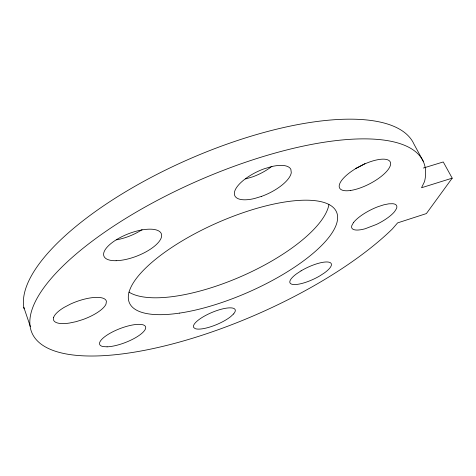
<?xml version="1.0" encoding="UTF-8"?>
<svg xmlns="http://www.w3.org/2000/svg" width="476" height="476" viewBox="0 0 476 476"><rect width="100%" height="100%" fill="white"/><g stroke="black" fill="none" stroke-linecap="round" stroke-linejoin="round"><path stroke-width="0.71" d="M452.2 178.155L426.377 213.581L397.609 222.887L392.402 228.92A213.587 73.012 -23.6 0 1 66.658 354.037A213.587 73.012 -23.6 0 1 178.03 189.936A213.587 73.012 -23.6 0 1 424.521 181.6L421.54 187.746L452.2 178.155L443.257 161.959L423.366 168.04M245.598 178.94L252.679 176.84A30.69 12.828 -25.3 0 0 271.903 166.314M423.462 161.596L413.983 144.151A211.891 76.666 -23.6 0 0 196.082 156.128A211.891 76.666 -23.6 0 0 24.08 308.775M23.8 307.282L30.339 326.542M142.098 229.634A30.541 12.501 -21.1 0 1 116.4 239.862M364.967 163.619A28.257 10.537 -27.5 0 1 355.435 168.552M328.934 204.531A112.211 39.93 -23.6 0 1 241.302 276.401A112.211 39.93 -23.6 0 1 128.954 292.103M53.609 317.462L53.592 320.122A28.036 9.526 -20 0 0 69.502 323.043L76.023 321.675L82.77 319.586A28.036 9.526 -20 0 0 106.017 304.075L106.398 301.362A28.036 9.526 -20 0 0 70.466 304.081L64.206 307.353A28.036 9.526 -20 0 0 53.609 317.462M353.394 222.714L351.812 225.6A25.026 7.789 -26.7 0 0 365.14 228.76L376.433 224.452A25.026 7.789 -26.7 0 0 394.646 211.54L396.478 208.613A25.026 7.789 -26.7 0 0 392.896 203.722L388.862 203.811L383.775 204.823L377.992 206.697A25.026 7.789 -26.7 0 0 353.394 222.714M233.514 313.999L230.711 316.611A22.586 6.497 -22.9 0 1 195.148 328.618L193.649 327.434A22.586 6.497 -22.9 0 1 217.205 310.453A22.586 6.497 -22.9 0 1 233.514 313.999M301.076 270.844L296.53 273.843A22.747 6.599 -24.9 0 0 293.46 284.517A22.747 6.599 -24.9 0 0 319.842 275.878L324.275 273.004A22.747 6.599 -24.9 0 0 327.851 262.014A22.747 6.599 -24.9 0 0 301.076 270.844M261.699 196.326L254.577 198.492A30.97 12.245 -25.2 0 1 234.775 191.06A30.97 12.245 -25.2 0 1 264.341 168.742L271.873 166.517A30.97 12.245 -25.2 0 1 290.884 169.42L291.276 172.728A30.97 12.245 -25.2 0 1 261.699 196.326M107.082 346.825L103.215 346.593A24.597 7.461 -21.1 0 1 108.034 334.455A24.597 7.461 -21.1 0 1 138.867 324.329L142.592 324.697A24.597 7.461 -21.1 0 1 137.142 336.74A24.597 7.461 -21.1 0 1 107.082 346.825M179.464 313.119A113.08 38.009 -23.7 0 0 337.621 218.181A113.08 38.009 -23.7 0 0 181.725 241.154A113.08 38.009 -23.7 0 0 179.464 313.119M350.473 190.483A28.489 10.038 -27.3 0 0 390.57 164.541A28.489 10.038 -27.3 0 0 353.692 169.873A28.489 10.038 -27.3 0 0 350.473 190.483M116.126 260.705A30.815 11.93 -21.3 0 0 161.56 236.602A30.815 11.93 -21.3 0 0 120.148 237.554A30.815 11.93 -21.3 0 0 116.126 260.705"/></g></svg>
